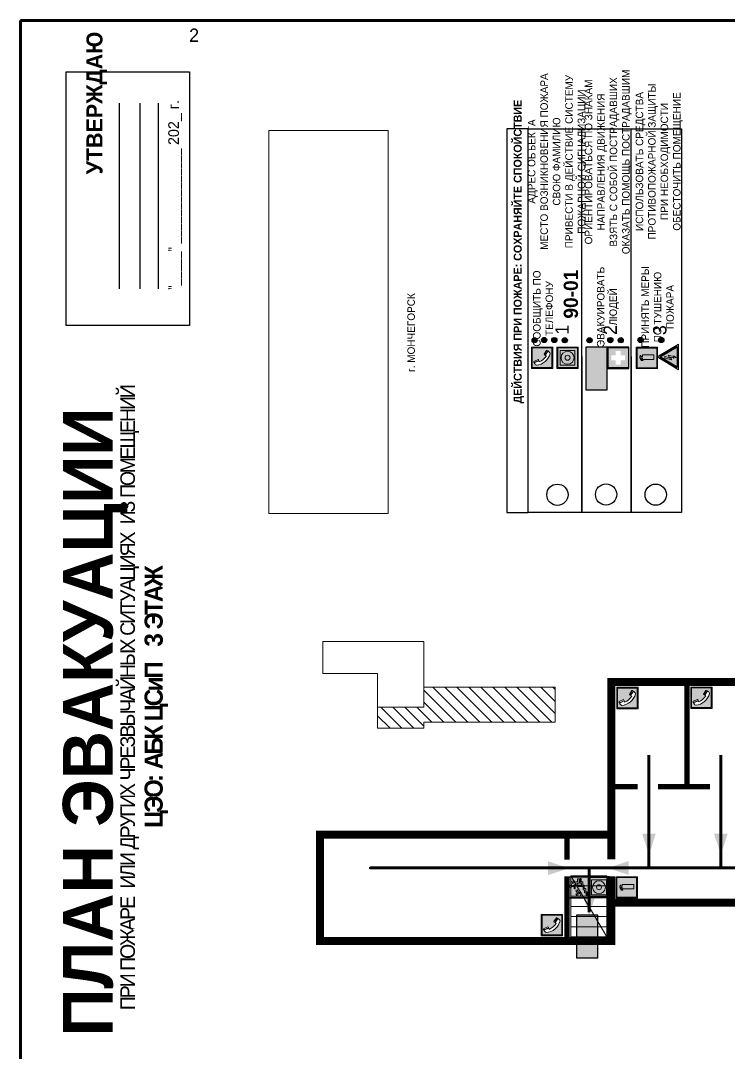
# Model space of a CAD drawing. Header units: millimetres. Extents: x 13114 to 67229, y 22859 to 38520.
# Drawn here: x 38986.4 to 39251.5, y 25881.1 to 26267.6 of the extents above; entities that cross this region are included whole.
import ezdxf

# ---------------------------------------------------------------- set-up
doc = ezdxf.new("R2010")
doc.units = ezdxf.units.MM
doc.layers.add('План_Штампы', color=7, linetype='Continuous')
doc.styles.add('обычный', font='arial.ttf')
picture_1 = doc.add_image_def('image1.jpg', size_in_pixel=(337, 105))

# ---------------------------------------------------------------- blocks, each defined once
blk = doc.blocks.new('A$C54414219')
at = {"true_color": 0xffffff}
h = blk.add_hatch(color=7, dxfattribs=at)
h.paths.add_polyline_path([(2.39, -9.45), (2.39, -18.3), (11.23, -18.3), (11.23, -9.45)], flags=0)
h.paths.add_polyline_path([(10.71, -13.87, -1), (2.92, -13.87, -1)], flags=0)
h.paths.add_polyline_path([(8.3, -13.87, -1), (5.33, -13.87, -1)], flags=0)
h.paths.add_polyline_path([(0.41, -7.47), (0.41, -20.27), (13.21, -20.27), (13.21, -7.47)])
h.paths.add_polyline_path([(0.92, -19.77), (12.71, -19.77), (12.71, -7.98), (0.92, -7.98)], flags=16)
h.paths.add_polyline_path([(11.23, -9.45), (11.23, -18.3), (2.39, -18.3), (2.39, -9.45)], flags=0)
at = {"lineweight": 5}
h = blk.add_hatch(color=242, dxfattribs=at)
h.paths.add_polyline_path([(12.71, -7.98), (0.92, -7.98), (0.92, -19.77), (12.71, -19.77)])
h.paths.add_polyline_path([(11.23, -18.3), (2.39, -18.3), (2.39, -9.45), (11.23, -9.45)], flags=16)
h.paths.add_polyline_path([(10.71, -13.87, -1), (2.92, -13.87, -1)], flags=0)
h.paths.add_polyline_path([(8.3, -13.87, -1), (5.33, -13.87, -1)], flags=0)
at = {"true_color": 0xffffff}
h = blk.add_hatch(color=7, dxfattribs=at)
h.paths.add_polyline_path([(2.39, -9.45), (2.39, -18.3), (11.23, -18.3), (11.23, -9.45)])
h.paths.add_polyline_path([(10.71, -13.87, -1), (2.92, -13.87, -1)], flags=16)
h.paths.add_polyline_path([(8.3, -13.87, -1), (5.33, -13.87, -1)], flags=0)
at = {"lineweight": 5}
h = blk.add_hatch(color=242, dxfattribs=at)
h.paths.add_polyline_path([(2.92, -13.87, 1), (10.71, -13.87, 1)])
h.paths.add_polyline_path([(8.3, -13.87, -1), (5.33, -13.87, -1)], flags=16)
at = {"color": 242, "lineweight": 5}
for p, q in [((0.41, -20.27), (0.41, -7.47)), ((0.41, -7.47), (13.21, -7.47)), ((0.41, -7.47), (13.21, -7.47)), ((13.21, -20.27), (13.21, -7.47)), ((0.41, -20.27), (13.21, -20.27))]:
    blk.add_line(p, q, dxfattribs=at)
for points in [[(0.92, -7.98), (12.71, -7.98), (12.71, -19.77), (0.92, -19.77)], [(2.39, -9.45), (11.23, -9.45), (11.23, -18.3), (2.39, -18.3)]]:
    blk.add_lwpolyline(points, close=True, dxfattribs=at)
for radius in [3.89, 1.49]:
    blk.add_circle((6.81, -13.87), radius, dxfattribs=at)
blk = doc.blocks.new('A$C3E6D3DDE')
at = {"lineweight": 5}
h = blk.add_hatch(color=40, dxfattribs=at)
h.paths.add_polyline_path([(24.1, 1.45), (16.46, -11.35), (31.74, -11.35)])
h.paths.add_polyline_path([(24.09, -0.46), (30.03, -10.41), (18.14, -10.41)], flags=16)
h.paths.add_polyline_path([(24.54, -3.08), (23.41, -6.02), (25.13, -5.01), (24.33, -8.5), (24.82, -8.27), (23.79, -9.86), (23.4, -8.04), (23.8, -8.43), (24.04, -6.29), (22.39, -7.25), (23.44, -3.08)], flags=0)
h = blk.add_hatch(color=256, dxfattribs=at)
h.paths.add_polyline_path([(24.37, 0.03, 0.567511), (23.82, 0.03), (17.59, -10.4, 0.582454), (17.86, -10.88), (30.32, -10.88, 0.582149), (30.6, -10.4)])
h.paths.add_polyline_path([(24.09, -0.46), (18.14, -10.41), (30.03, -10.41)], flags=16)
h.paths.add_polyline_path([(24.54, -3.08), (23.41, -6.02), (25.13, -5.01), (24.33, -8.5), (24.82, -8.27), (23.79, -9.86), (23.4, -8.04), (23.8, -8.43), (24.04, -6.29), (22.39, -7.25), (23.44, -3.08)], flags=0)
h = blk.add_hatch(color=40, dxfattribs=at)
h.paths.add_polyline_path([(24.09, -0.46), (18.14, -10.41), (30.03, -10.41)])
h.paths.add_polyline_path([(24.82, -8.27), (23.79, -9.86), (23.4, -8.04), (23.8, -8.43), (24.04, -6.29), (22.39, -7.25), (23.44, -3.08), (24.54, -3.08), (23.41, -6.02), (25.13, -5.01), (24.33, -8.5)], flags=16)
at = {"color": 40, "lineweight": 5}
for p, q in [((16.46, -11.35), (24.1, 1.45)), ((24.1, 1.45), (31.74, -11.35))]:
    blk.add_line(p, q, dxfattribs=at)
at = {"lineweight": 5}
for p, q in [((17.59, -10.4), (23.82, 0.03)), ((24.37, 0.03), (30.6, -10.4)), ((18.14, -10.41), (24.09, -0.46)), ((23.44, -3.08), (22.39, -7.25)), ((23.41, -6.02), (24.54, -3.08)), ((25.13, -5.01), (23.41, -6.02)), ((24.54, -3.08), (23.44, -3.08)), ((24.09, -0.46), (30.03, -10.41)), ((24.33, -8.5), (25.13, -5.01)), ((17.86, -10.88), (30.32, -10.88)), ((18.14, -10.41), (30.03, -10.41)), ((22.39, -7.25), (24.04, -6.29)), ((23.8, -8.43), (23.4, -8.04)), ((23.4, -8.04), (23.79, -9.86)), ((23.79, -9.86), (24.82, -8.27)), ((24.04, -6.29), (23.8, -8.43)), ((24.82, -8.27), (24.33, -8.5))]:
    blk.add_line(p, q, dxfattribs=at)
at = {"color": 50, "lineweight": 5}
blk.add_line((31.74, -11.35), (16.46, -11.35), dxfattribs=at)
blk = doc.blocks.new('A$C456E1F9C')
at = {"lineweight": 5}
h = blk.add_hatch(color=242, dxfattribs=at)
h.paths.add_polyline_path([(0.51, -1.47), (0.51, -13.26), (12.29, -13.26), (12.29, -1.47)])
h.paths.add_polyline_path([(5.42, -4.95, -0.254479), (4.78, -5.4), (3.52, -2.53, -0.209735), (4.23, -2.4)], flags=16)
h.paths.add_polyline_path([(8.53, -8.6), (10.87, -10.17), (10.54, -10.76), (8.03, -9.13, -0.192251)], flags=16)
h.paths.add_polyline_path([(4.61, -5.49, 0.005518), (3.87, -5.72, 0.128647), (7.49, -10.01, 0.00809), (7.83, -9.33), (10.47, -10.97, -0.16736), (8.99, -12.25, -0.327862), (1.95, -3.95, -0.166952), (3.36, -2.62)], flags=16)
at = {"color": 242, "lineweight": 5}
for p, q in [((0, -13.77), (0, -0.97)), ((12.8, -0.97), (0, -0.97)), ((4.61, -5.49), (3.36, -2.62)), ((3.52, -2.53), (4.78, -5.4)), ((4.23, -2.4), (5.42, -4.95)), ((12.8, -13.77), (12.8, -0.97)), ((7.83, -9.33), (10.47, -10.97)), ((8.03, -9.13), (10.54, -10.76)), ((10.81, -10.12), (8.53, -8.6)), ((10.54, -10.76), (10.8, -10.3)), ((10.8, -10.3), (10.81, -10.12)), ((0, -13.77), (12.8, -13.77))]:
    blk.add_line(p, q, dxfattribs=at)
blk.add_lwpolyline([(0.51, -1.47), (12.29, -1.47), (12.29, -13.26), (0.51, -13.26)], close=True, dxfattribs=at)
for centre, radius, start, end in [((4.59, -5.34), 2.99, 114.28453, 152.19739), ((11.12, -3.31), 9.19, 183.99153, 256.60086), ((4.02, -3.27), 0.891, 76.32839, 123.70924), ((14.98, -39.1), 35.17, 107.14873, 108.41345), ((13.86, -0.94), 11.08, 205.55365, 234.87622), ((4.68, -4.59), 0.824, 276.9621, 334.07228), ((-13.31, 0.8), 23.44, 332.54871, 334.40268), ((8.94, -9.5), 0.989, 114.40924, 157.93883), ((7.87, -9.46), 3, 291.92908, 329.9329)]:
    blk.add_arc(centre, radius, start, end, dxfattribs=at)
blk = doc.blocks.new('A$C32E8229D')
at = {"true_color": 0xffffff}
blk.add_hatch(color=7, dxfattribs=at).paths.add_polyline_path([(0, 0), (0, -8), (16, -8), (16, 0)])
h = blk.add_hatch(color=126)
h.paths.add_polyline_path([(0.2, -0.2), (15.8, -0.2), (15.8, -7.8), (0.2, -7.8)])
h.paths.add_polyline_path([(13.49, -2.05), (12.08, -2.05), (11.37, -2.63, 0.162397), (11.29, -2.84), (11.29, -3.63), (10.35, -3.63), (10.35, -4.05), (11.68, -4.05), (11.68, -3.48), (12.26, -4.28), (11.29, -5.1), (11.29, -6.78), (11.85, -6.78), (11.85, -5.44), (12.8, -4.64), (12.8, -5.94), (14.46, -5.94), (14.46, -5.39), (13.45, -5.39), (13.45, -3.97), (12.46, -2.59), (13.15, -2.59), (13.69, -3.34), (14.18, -3)], flags=16)
h.paths.add_polyline_path([(10.74, -1.82, 1), (11.8, -1.82, 1)], flags=16)
h.paths.add_polyline_path([(9.39, -3.59), (5.99, -3.59), (6.56, -3.03), (5.91, -3.03), (5.1, -3.83), (5.91, -4.64), (6.56, -4.64), (5.99, -4.09), (9.39, -4.09)], flags=16)
h.paths.add_polyline_path([(4.29, -1.08), (1.72, -1.08), (1.72, -6.6), (4.29, -6.6)], flags=16)
at = {"color": 126}
blk.add_lwpolyline([(16, -8), (0, -8), (0, 0), (16, 0)], close=True, dxfattribs=at)
blk = doc.blocks.new('A$C18900ED3')
h = blk.add_hatch(color=126)
h.paths.add_polyline_path([(-0.18, -0.18), (-7.02, -0.18), (-7.02, -7.02), (-0.18, -7.02)])
h.paths.add_polyline_path([(-5.89, -4.46), (-5.89, -2.77), (-4.46, -2.77), (-4.46, -1.31), (-2.77, -1.31), (-2.77, -2.77), (-1.33, -2.77), (-1.33, -4.46), (-2.77, -4.46), (-2.77, -5.89), (-4.46, -5.89), (-4.46, -4.46)], flags=16)
at = {"color": 126}
for p, q in [((-7.2, 0), (-7.2, -7.2)), ((0, 0), (-7.2, 0)), ((0, -7.2), (0, 0)), ((-7.02, -7.02), (-7.02, -0.18)), ((-7.02, -0.18), (-0.18, -0.18)), ((-0.18, -0.18), (-0.18, -7.02)), ((-7.2, -7.2), (0, -7.2)), ((-0.18, -7.02), (-7.02, -7.02))]:
    blk.add_line(p, q, dxfattribs=at)
blk = doc.blocks.new('A$C3AD82952')
at = {"true_color": 0xf5f5ff}
h = blk.add_hatch(color=7, dxfattribs=at)
h.dxf.hatch_style = 1
h.paths.add_polyline_path([(8.21, 8.73, 0.414214), (7.89, 9.05), (7.22, 9.05), (7.22, 9.92), (7.59, 9.92, 1), (7.57, 10.36), (7.22, 10.36), (7.22, 10.6), (6.43, 10.6), (6.43, 10.36), (6.01, 10.36), (4.74, 9.59), (4.74, 8.69), (4.98, 8.73), (4.98, 9.26), (6.12, 9.91), (6.43, 9.91), (6.43, 9.05), (5.76, 9.05, 0.414214), (5.44, 8.73), (5.44, 2.2), (8.21, 2.2)], flags=0)
h.paths.add_polyline_path([(12.8, 12.8), (0, 12.8), (0, 0), (12.8, 0)])
h.paths.add_polyline_path([(0.51, 12.29), (12.29, 12.29), (12.29, 0.51), (0.51, 0.51)], flags=16)
h.paths.add_polyline_path([(4.74, 9.59), (6.01, 10.36), (6.43, 10.36), (6.43, 10.6), (7.22, 10.6), (7.22, 10.36), (7.59, 10.36, -0.94586), (7.59, 9.92), (7.22, 9.92), (7.22, 9.05), (7.89, 9.05, -0.414214), (8.21, 8.73), (8.21, 2.2), (5.44, 2.2), (5.44, 8.73, -0.414214), (5.76, 9.05), (6.43, 9.05), (6.43, 9.91), (6.12, 9.91), (4.98, 9.26), (4.98, 8.73), (4.74, 8.69)], flags=0)
h = blk.add_hatch(color=242)
h.dxf.hatch_style = 1
h.paths.add_polyline_path([(12.29, 12.29), (0.51, 12.29), (0.51, 0.51), (12.29, 0.51)])
h.paths.add_polyline_path([(4.74, 8.69), (4.74, 9.59), (6.01, 10.36), (6.43, 10.36), (6.43, 10.6), (7.22, 10.6), (7.22, 10.36), (7.59, 10.36, -0.94586), (7.59, 9.92), (7.22, 9.92), (7.22, 9.05), (7.89, 9.05, -0.414214), (8.21, 8.73), (8.21, 2.2), (5.44, 2.2), (5.44, 8.73, -0.414214), (5.76, 9.05), (6.43, 9.05), (6.43, 9.91), (6.12, 9.91), (4.98, 9.26), (4.98, 8.73)], flags=16)
h = blk.add_hatch(color=7, dxfattribs=at)
h.dxf.hatch_style = 1
h.paths.add_polyline_path([(8.21, 8.73, 0.414214), (7.89, 9.05), (7.22, 9.05), (7.22, 9.92), (7.59, 9.92, 1), (7.57, 10.36), (7.22, 10.36), (7.22, 10.6), (6.43, 10.6), (6.43, 10.36), (6.01, 10.36), (4.74, 9.59), (4.74, 8.69), (4.98, 8.73), (4.98, 9.26), (6.12, 9.91), (6.43, 9.91), (6.43, 9.05), (5.76, 9.05, 0.414214), (5.44, 8.73), (5.44, 2.2), (8.21, 2.2)])
at = {"color": 242, "lineweight": 5}
for p, q in [((0, 0), (0, 12.8)), ((0, 12.8), (12.8, 12.8)), ((12.8, 0), (12.8, 12.8)), ((6.01, 10.36), (4.74, 9.59)), ((4.74, 9.59), (4.74, 8.69)), ((4.74, 8.69), (4.98, 8.73)), ((4.98, 9.26), (6.12, 9.91)), ((4.98, 8.73), (4.98, 9.26)), ((5.44, 2.2), (5.44, 8.73)), ((5.76, 9.05), (6.43, 9.05)), ((6.01, 10.36), (6.43, 10.36)), ((6.12, 9.91), (6.43, 9.91)), ((7.22, 10.6), (6.43, 10.6)), ((6.43, 10.6), (6.43, 10.36)), ((6.43, 9.91), (6.43, 9.05)), ((7.22, 10.36), (7.22, 10.6)), ((7.59, 10.36), (7.22, 10.36)), ((7.22, 9.05), (7.22, 9.92)), ((7.59, 9.92), (7.22, 9.92)), ((7.89, 9.05), (7.22, 9.05)), ((8.21, 2.2), (8.21, 8.73)), ((0, 0), (12.8, 0)), ((5.44, 2.2), (8.21, 2.2))]:
    blk.add_line(p, q, dxfattribs=at)
blk.add_lwpolyline([(0.51, 12.29), (12.29, 12.29), (12.29, 0.51), (0.51, 0.51)], close=True, dxfattribs=at)
for centre, radius, start, end in [((5.76, 8.73), 0.32, 90, 180), ((7.58, 10.14), 0.223, 273.18746, 86.81254), ((7.89, 8.73), 0.32, 0, 90)]:
    blk.add_arc(centre, radius, start, end, dxfattribs=at)
blk = doc.blocks.new('вниз 3')
at = {"lineweight": 0, "true_color": 0xffffff}
h = blk.add_hatch(color=7, dxfattribs=at)
h.dxf.hatch_style = 1
h.paths.add_polyline_path([(40997.5, -4475.69), (40997.25, -4475.28), (40995.76, -4476.15), (40995.97, -4475.23), (40995.39, -4475.56), (40995.05, -4476.83), (40996.33, -4477.17), (40996.91, -4476.83), (40996, -4476.55)], flags=0)
h.paths.add_polyline_path([(40999.81, -4473.95), (41000.22, -4473.95), (41000.64, -4474.67), (41001.03, -4474.43), (41000.46, -4473.49), (41000.42, -4473.49), (40999.43, -4473.49), (40998.68, -4473.92), (40998.68, -4474.57), (40997.88, -4474.57), (40997.88, -4475), (40999.14, -4475), (40999.14, -4474.43), (40999.14, -4474.38), (40999.59, -4475.15), (40998.72, -4475.67), (40998.72, -4477.06), (40999.24, -4477.06), (40999.24, -4475.96), (40999.95, -4475.56), (40999.95, -4476.43), (41001.61, -4476.43), (41001.61, -4475.88), (41000.47, -4475.88), (41000.47, -4475.12)], flags=0)
h.paths.add_polyline_path([(40999.2, -4473.24, 1), (40998.35, -4473.24, 1)], flags=0)
h.paths.add_polyline_path([(41000.46, -4477.26), (41001.69, -4477.26), (41001.69, -4476.84), (41000.03, -4476.84), (41000.03, -4477.39), (40998.78, -4477.39), (40998.78, -4477.95), (40997.53, -4477.95), (40997.53, -4478.5), (40996.29, -4478.5), (40996.29, -4479.06), (40995.05, -4479.06), (40995.05, -4479.48), (40995.29, -4479.48), (40996.72, -4479.48), (40996.72, -4478.92), (40997.97, -4478.92), (40997.97, -4478.36), (40999.2, -4478.36), (40999.2, -4477.81), (41000.46, -4477.81)], flags=0)
h.paths.add_polyline_path([(41002.37, -4472.17), (40994.37, -4472.17), (40994.37, -4480.17), (41002.37, -4480.17)])
h.paths.add_polyline_path([(41002.16, -4479.96), (40994.57, -4479.96), (40994.57, -4472.37), (41002.16, -4472.37)], flags=16)
h.paths.add_polyline_path([(41001.61, -4475.88), (41001.61, -4476.43), (40999.95, -4476.43), (40999.95, -4475.56), (40999.24, -4475.96), (40999.24, -4477.06), (40998.72, -4477.06), (40998.72, -4475.67), (40999.59, -4475.15), (40999.14, -4474.38), (40999.14, -4474.43), (40999.14, -4475), (40997.88, -4475), (40997.88, -4474.57), (40998.68, -4474.57), (40998.68, -4473.92), (40999.43, -4473.49), (41000.42, -4473.49), (41000.46, -4473.49), (41001.03, -4474.43), (41000.64, -4474.67), (41000.22, -4473.95), (40999.81, -4473.95), (41000.47, -4475.12), (41000.47, -4475.88)], flags=0)
h.paths.add_polyline_path([(41001.69, -4476.84), (41001.69, -4477.26), (41000.46, -4477.26), (41000.46, -4477.81), (40999.2, -4477.81), (40999.2, -4478.36), (40997.97, -4478.36), (40997.97, -4478.92), (40996.72, -4478.92), (40996.72, -4479.48), (40995.05, -4479.48), (40995.05, -4479.06), (40996.29, -4479.06), (40996.29, -4478.5), (40997.53, -4478.5), (40997.53, -4477.95), (40998.78, -4477.95), (40998.78, -4477.39), (41000.03, -4477.39), (41000.03, -4476.84)], flags=0)
h.paths.add_polyline_path([(40998.35, -4473.24, -1), (40999.2, -4473.24, -1)], flags=0)
h.paths.add_polyline_path([(40997.5, -4475.69), (40996, -4476.55), (40996.91, -4476.83), (40996.33, -4477.17), (40995.05, -4476.83), (40995.39, -4475.56), (40995.97, -4475.23), (40995.76, -4476.15), (40997.25, -4475.28)], flags=0)
at = {"lineweight": 0}
h = blk.add_hatch(color=126, dxfattribs=at)
h.dxf.hatch_style = 1
h.paths.add_polyline_path([(41002.16, -4472.37), (40994.57, -4472.37), (40994.57, -4479.96), (41002.16, -4479.96)])
h.paths.add_polyline_path([(40995.97, -4475.23), (40995.76, -4476.15), (40997.25, -4475.28), (40997.5, -4475.69), (40996, -4476.55), (40996.91, -4476.83), (40996.33, -4477.17), (40995.05, -4476.83), (40995.39, -4475.56)], flags=16)
h.paths.add_polyline_path([(40997.88, -4474.57), (40998.68, -4474.57), (40998.68, -4473.92), (40999.43, -4473.49), (41000.42, -4473.49), (41000.46, -4473.49), (41001.03, -4474.43), (41000.64, -4474.67), (41000.22, -4473.95), (40999.81, -4473.95), (41000.47, -4475.12), (41000.47, -4475.88), (41001.61, -4475.88), (41001.61, -4476.43), (40999.95, -4476.43), (40999.95, -4475.56), (40999.24, -4475.96), (40999.24, -4477.06), (40998.72, -4477.06), (40998.72, -4475.67), (40999.59, -4475.15), (40999.14, -4474.38), (40999.14, -4474.43), (40999.14, -4475), (40997.88, -4475)], flags=16)
h.paths.add_polyline_path([(40998.35, -4473.24, -1), (40999.2, -4473.24, -1)], flags=16)
h.paths.add_polyline_path([(40997.53, -4477.95), (40998.78, -4477.95), (40998.78, -4477.39), (41000.03, -4477.39), (41000.03, -4476.84), (41001.69, -4476.84), (41001.69, -4477.26), (41000.46, -4477.26), (41000.46, -4477.81), (40999.2, -4477.81), (40999.2, -4478.36), (40997.97, -4478.36), (40997.97, -4478.92), (40996.72, -4478.92), (40996.72, -4479.48), (40995.05, -4479.48), (40995.05, -4479.06), (40996.29, -4479.06), (40996.29, -4478.5), (40997.53, -4478.5)], flags=16)
at = {"lineweight": 0, "true_color": 0xffffff}
h = blk.add_hatch(color=7, dxfattribs=at)
h.dxf.hatch_style = 1
h.paths.add_polyline_path([(40999.2, -4473.24, 1), (40998.35, -4473.24, 1)])
h.paths.add_polyline_path([(40999.81, -4473.95), (41000.22, -4473.95), (41000.64, -4474.67), (41001.03, -4474.43), (41000.46, -4473.49), (41000.42, -4473.49), (40999.43, -4473.49), (40998.68, -4473.92), (40998.68, -4474.57), (40997.88, -4474.57), (40997.88, -4475), (40999.14, -4475), (40999.14, -4474.43), (40999.14, -4474.38), (40999.59, -4475.15), (40998.72, -4475.67), (40998.72, -4477.06), (40999.24, -4477.06), (40999.24, -4475.96), (40999.95, -4475.56), (40999.95, -4476.43), (41001.61, -4476.43), (41001.61, -4475.88), (41000.47, -4475.88), (41000.47, -4475.12)])
h.paths.add_polyline_path([(40999.2, -4477.81), (41000.46, -4477.81), (41000.46, -4477.26), (41001.69, -4477.26), (41001.69, -4476.84), (41000.03, -4476.84), (41000.03, -4477.39), (40998.78, -4477.39), (40998.78, -4477.95), (40997.53, -4477.95), (40997.53, -4478.5), (40996.29, -4478.5), (40996.29, -4479.06), (40995.05, -4479.06), (40995.05, -4479.48), (40995.29, -4479.48), (40996.72, -4479.48), (40996.72, -4478.92), (40997.97, -4478.92), (40997.97, -4478.36), (40999.2, -4478.36)])
h.paths.add_polyline_path([(40997.5, -4475.69), (40997.25, -4475.28), (40995.76, -4476.15), (40995.97, -4475.23), (40995.39, -4475.56), (40995.05, -4476.83), (40996.33, -4477.17), (40996.91, -4476.83), (40996, -4476.55)])
at = {"color": 126, "lineweight": 0}
for points in [[(40994.37, -4472.17), (41002.37, -4472.17), (41002.37, -4480.17), (40994.37, -4480.17)], [(40994.57, -4472.37), (41002.16, -4472.37), (41002.16, -4479.96), (40994.57, -4479.96)]]:
    blk.add_lwpolyline(points, close=True, dxfattribs=at)
for points in [[(40995.05, -4476.83), (40995.39, -4475.56), (40995.97, -4475.23), (40995.76, -4476.15), (40997.25, -4475.28), (40997.5, -4475.69), (40996, -4476.55), (40996.91, -4476.83), (40996.33, -4477.17), (40995.05, -4476.83)], [(40999.14, -4474.43), (40999.14, -4475), (40997.88, -4475), (40997.88, -4474.57), (40998.68, -4474.57), (40998.68, -4473.92), (40999.43, -4473.49), (41000.42, -4473.49), (41000.46, -4473.49), (41001.03, -4474.43), (41000.64, -4474.67), (41000.22, -4473.95), (40999.81, -4473.95), (41000.47, -4475.12), (41000.47, -4475.88), (41001.61, -4475.88), (41001.61, -4476.43), (40999.95, -4476.43), (40999.95, -4475.56), (40999.24, -4475.96), (40999.24, -4477.06), (40998.72, -4477.06), (40998.72, -4475.67), (40999.59, -4475.15), (40999.14, -4474.38), (40999.14, -4474.43)], [(40995.29, -4479.48), (40995.05, -4479.48), (40995.05, -4479.06), (40996.29, -4479.06), (40996.29, -4478.5), (40997.53, -4478.5), (40997.53, -4477.95), (40998.78, -4477.95), (40998.78, -4477.39), (41000.03, -4477.39), (41000.03, -4476.84), (41001.69, -4476.84), (41001.69, -4477.26), (41000.46, -4477.26), (41000.46, -4477.81), (40999.2, -4477.81), (40999.2, -4478.36), (40997.97, -4478.36), (40997.97, -4478.92), (40996.72, -4478.92), (40996.72, -4479.48), (40995.05, -4479.48)]]:
    blk.add_lwpolyline(points, dxfattribs=at)
blk.add_circle((40998.77, -4473.24), 0.426, dxfattribs=at)
blk = doc.blocks.new('A$C7B4425F7')
at = {"true_color": 0xffffff}
blk.add_hatch(color=7, dxfattribs=at).paths.add_polyline_path([(0, 0), (-16, 0), (-16, -8), (0, -8)])
h = blk.add_hatch(color=126)
h.paths.add_polyline_path([(-0.2, -0.2), (-15.8, -0.2), (-15.8, -7.8), (-0.2, -7.8)])
h.paths.add_polyline_path([(-11.76, -2.03), (-11.76, -3.66), (-11.17, -3.66, -0.568275), (-11.17, -6.18), (-12.58, -6.18), (-12.58, -2.03)], flags=16)
h.paths.add_polyline_path([(-13.33, -4.12, -0.495768), (-13.59, -6.18), (-15.03, -6.18), (-15.03, -2.03), (-13.59, -2.03, -0.487973)], flags=16)
h.paths.add_polyline_path([(-10.25, -2.03), (-9.48, -2.03), (-9.48, -6.18), (-10.25, -6.18)], flags=16)
h.paths.add_polyline_path([(-13.84, -3.69), (-14.24, -3.69), (-14.24, -3.03), (-13.9, -3.03, -0.692621)], flags=0)
h.paths.add_polyline_path([(-9.15, -2.03), (-8.4, -2.03), (-8.04, -3.07), (-7.68, -2.03), (-6.93, -2.03), (-7.64, -4.1), (-6.93, -6.18), (-7.68, -6.18), (-8.04, -5.14), (-8.4, -6.18), (-9.15, -6.18), (-8.44, -4.1)], flags=16)
h.paths.add_polyline_path([(-11.76, -4.46), (-11.42, -4.46, -0.692621), (-11.36, -5.12), (-11.76, -5.12)], flags=0)
h.paths.add_polyline_path([(-13.9, -5.2), (-14.24, -5.2), (-14.24, -4.55), (-13.84, -4.55, -0.708038)], flags=0)
edge = h.paths.add_edge_path(flags=16)
edge.add_ellipse((-5.51, -4.08), major_axis=(0, 2.05), ratio=0.586184, start_angle=0, end_angle=360)
edge = h.paths.add_edge_path(flags=0)
edge.add_ellipse((-5.51, -4.08), major_axis=(0, 1.14), ratio=0.454828, start_angle=0, end_angle=360)
h.paths.add_polyline_path([(-4.13, -4.96, 0.377264), (-3.48, -4.52, 0.0555), (-3.16, -2.03), (-1.66, -2.03), (-1.66, -4.96), (-0.96, -4.96), (-0.96, -7.01), (-1.75, -7.01), (-1.75, -6.18), (-3.3, -6.18), (-3.3, -7.02), (-4.13, -7.02)], flags=16)
h.paths.add_polyline_path([(-2.73, -2.91), (-2.28, -2.91), (-2.28, -4.96), (-3.05, -4.96, 0.079136)], flags=0)
at = {"color": 126}
blk.add_lwpolyline([(-16, -8), (0, -8), (0, 0), (-16, 0)], close=True, dxfattribs=at)

msp = doc.modelspace()

# ---------------------------------------------------------------- hatches: boundary and pattern name
at = {"lineweight": 0}
h = msp.add_hatch(color=256, dxfattribs=at)
h.dxf.hatch_style = 1
h.paths.add_polyline_path([(39178.96, 26146.9, 1), (39178.96, 26148.83, 1)])
h = msp.add_hatch(color=256, dxfattribs=at)
h.dxf.hatch_style = 1
h.paths.add_polyline_path([(39182.54, 26147, 1), (39182.54, 26148.94, 1)])
h = msp.add_hatch(color=256, dxfattribs=at)
h.dxf.hatch_style = 1
h.paths.add_polyline_path([(39186.35, 26146.96, 1), (39186.35, 26148.9, 1)])
h = msp.add_hatch(color=256, dxfattribs=at)
h.dxf.hatch_style = 1
h.paths.add_polyline_path([(39190.28, 26146.88, 1), (39190.28, 26148.81, 1)])
h = msp.add_hatch(color=256, dxfattribs=at)
h.dxf.hatch_style = 1
h.paths.add_polyline_path([(39199.55, 26146.89, 1), (39199.55, 26148.83, 1)])
h = msp.add_hatch(color=256, dxfattribs=at)
h.dxf.hatch_style = 1
h.paths.add_polyline_path([(39207.33, 26146.93, 1), (39207.33, 26148.87, 1)])
h = msp.add_hatch(color=256, dxfattribs=at)
h.dxf.hatch_style = 1
h.paths.add_polyline_path([(39211.23, 26146.93, 1), (39211.23, 26148.86, 1)])
h = msp.add_hatch(color=256, dxfattribs=at)
h.dxf.hatch_style = 1
h.paths.add_polyline_path([(39218.65, 26146.99, 1), (39218.65, 26148.92, 1)])
h = msp.add_hatch(color=256, dxfattribs=at)
h.dxf.hatch_style = 1
h.paths.add_polyline_path([(39226.42, 26146.99, 1), (39226.42, 26148.92, 1)])
h = msp.add_hatch(dxfattribs=at)
h.set_pattern_fill('ANSI31', color=256, angle=90)
h.set_pattern_definition([(135, (42636.4184, -30573.4824), (-2.24506403, -2.24506403), [])])
h.paths.add_polyline_path([(39137.43, 26017.84), (39137.43, 26010.45), (39120.15, 26010.45), (39120.15, 26002.48), (39137.43, 26002.48), (39137.43, 26004.76), (39186.62, 26004.76), (39186.62, 26017.84)])

# ---------------------------------------------------------------- linework, layer by layer
at = {"color": 6, "lineweight": 100}
msp.add_lwpolyline([(38986.42, 26267.6), (39586.42, 26267.6), (39586.42, 25872.6), (38986.42, 25872.6)], close=True, dxfattribs=at)
msp.add_lwpolyline([(38986.42, 26267.6), (39586.42, 26267.6), (39586.42, 25872.6), (38986.42, 25872.6)], close=True, dxfattribs=at)
for points in [[(39003.42, 26153.4), (39003.42, 26248.41), (39049.63, 26248.41), (39049.63, 26153.4)], [(39176.6, 26083.36), (39176.6, 26227.12), (39168.55, 26227.12), (39168.55, 26083.36)], [(39176.6, 26083.36), (39176.6, 26227.12), (39234, 26227.12), (39234, 26083.36)]]:
    msp.add_lwpolyline(points, close=True)
for points in [[(39023.47, 26167.15), (39023.47, 26236.68)], [(39031.23, 26167.15), (39031.23, 26236.68)], [(39038.02, 26167.15), (39038.02, 26236.68)], [(39196.6, 26141.77), (39196.6, 26083.36), (39196.6, 26227.12)], [(39215.17, 26141.77), (39215.17, 26083.36), (39215.17, 26227.12)]]:
    msp.add_lwpolyline(points)
at = {"lineweight": 0}
for points in [[(39186.62, 26004.76), (39137.43, 26004.76), (39137.43, 26002.48), (39120.15, 26002.48), (39120.15, 26023.04), (39099.57, 26023.04), (39099.57, 26034.97), (39137.43, 26034.97), (39137.43, 26017.84), (39186.62, 26017.84), (39186.62, 26004.76), (39185.48, 26004.76)], [(39120.15, 26010.45), (39137.43, 26010.45), (39137.43, 26017.84)], [(39137.43, 26017.84), (39137.43, 26010.45)], [(39192.55, 25947.22), (39205.96, 25924.35)]]:
    msp.add_lwpolyline(points, dxfattribs=at)
at = {"lineweight": 100}
for points, const_width in [([(39098.54, 25964.16), (39098.54, 25922.79), (39207.72, 25922.79), (39207.72, 25937.18), (39518.5, 25937.18), (39518.5, 26019.85), (39207.72, 26019.85), (39207.72, 26021.36)], 3), ([(39207.72, 25953.46), (39207.72, 26019.85)], 3), ([(39236.08, 25980.6), (39236.08, 26019.38)], 2), ([(39207.85, 25980.6), (39217.57, 25980.6)], 2), ([(39225.16, 25980.6), (39244.7, 25980.6)], 2), ([(39207.72, 25962.58), (39098.54, 25962.58)], 3), ([(39191.09, 25953.27), (39191.09, 25962.38)], 2), ([(39191.09, 25922.79), (39191.09, 25947.03)], 2), ([(39207.72, 25937.18), (39207.72, 25946.99)], 3)]:
    msp.add_lwpolyline(points, dxfattribs=dict(at, const_width=const_width))
at = {"color": 126, "lineweight": 100, "true_color": 0x008754}
for points in [[(39221.79, 25992.44), (39221.79, 25950.16)], [(39248.72, 25992.44), (39248.72, 25950.16)], [(39199.35, 25950.16), (39510.27, 25950.16), (39510.27, 25983.39)], [(39190.07, 25950.16), (39117.45, 25950.16), (39199.35, 25950.16), (39199.35, 25933.63)]]:
    msp.add_lwpolyline(points, dxfattribs=at)
at = {"lineweight": 0}
for points in [[(39205.96, 25947.22), (39205.96, 25943.41), (39192.55, 25943.41), (39192.55, 25947.22)], [(39205.96, 25943.41), (39205.96, 25939.6), (39192.55, 25939.6), (39192.55, 25943.41)], [(39205.96, 25939.6), (39205.96, 25935.79), (39192.55, 25935.79), (39192.55, 25939.6)], [(39205.96, 25935.79), (39205.96, 25931.98), (39192.55, 25931.98), (39192.55, 25935.79)], [(39205.96, 25931.98), (39205.96, 25928.17), (39192.55, 25928.17), (39192.55, 25931.98)], [(39205.96, 25928.17), (39205.96, 25924.35), (39192.55, 25924.35), (39192.55, 25928.17)]]:
    msp.add_lwpolyline(points, close=True, dxfattribs=at)
for centre, radius in [((39178.96, 26147.86), 0.966), ((39182.54, 26147.97), 0.966), ((39186.35, 26147.93), 0.966), ((39190.28, 26147.85), 0.966), ((39199.55, 26147.86), 0.966), ((39207.33, 26147.9), 0.966), ((39211.23, 26147.89), 0.966), ((39218.65, 26147.95), 0.966), ((39226.42, 26147.96), 0.966), ((39187.52, 26089.98), 3.98), ((39205.75, 26090.08), 3.98), ((39224.33, 26090.01), 3.98)]:
    msp.add_circle(centre, radius)
at = {"layer": 'План_Штампы', "color": 126, "true_color": 0x008754}
for points in [[(39219.23, 25963.04), (39224.37, 25963.03), (39221.82, 25955.15)], [(39246.16, 25963.04), (39251.3, 25963.03), (39248.75, 25955.15)], [(39184, 25947.5), (39184.02, 25952.63), (39191.89, 25950.09)], [(39214.18, 25952.74), (39214.17, 25947.6), (39206.29, 25950.15)], [(39197.31, 25938.88), (39201.48, 25938.87), (39199.41, 25932.48)]]:
    msp.add_solid(points, dxfattribs=at)

# ---------------------------------------------------------------- block references
at = {"rotation": 90}
for name, p, xscale, yscale, zscale in [('A$C456E1F9C', (39177.14, 26137.31), 0.625, 0.625, 0.625), ('A$C54414219', (39182.63, 26137.05), 0.625, 0.625, 0.625), ('A$C18900ED3', (39206.28, 26145.31), 1.111111111007631, 1.111111111007631, 1.111111111007631), ('A$C3AD82952', (39225.01, 26137.26), 0.625, 0.625, 0.625), ('A$C3E6D3DDE', (39225.82, 26126.55), 0.625, 0.625, 0.625), ('A$C456E1F9C', (39209.11, 26009.84), 0.625, 0.625, 0.625), ('A$C456E1F9C', (39236.84, 26009.95), 0.625, 0.625, 0.625), ('A$C3AD82952', (39217.48, 25938.89), 0.625, 0.625, 0.625), ('A$C456E1F9C', (39180.84, 25924.74), 0.625, 0.625, 0.625)]:
    msp.add_blockref(name, p, dxfattribs=dict(at, xscale=xscale, yscale=yscale, zscale=zscale))
at = {"xscale": -1, "rotation": 90}
msp.add_blockref('A$C32E8229D', (39198.13, 26145.31), dxfattribs=at)
at = {"color": 126, "true_color": 0x008754, "rotation": 90}
msp.add_blockref('вниз 3', (34719.18, -15055.5), dxfattribs=at)
at = {"xscale": 0.625, "yscale": 0.625, "zscale": 0.625}
msp.add_blockref('A$C54414219', (39198.83, 25951.6), dxfattribs=at)
at = {"layer": 'План_Штампы', "rotation": 90}
msp.add_blockref('A$C7B4425F7', (39194.62, 25932.5), dxfattribs=at)

# ---------------------------------------------------------------- texts
at = {"lineweight": 0, "insert": (39051.4, 26262.13), "char_height": 5, "width": 126.6484, "attachment_point": 5, "style": 'обычный'}
msp.add_mtext('{\\fProxima Nova Rg|b0|i0|c204|p2;2\\H1.1967x; }', dxfattribs=at)
at = {"lineweight": 0, "rotation": 90, "style": 'обычный'}
for s, insert, char_height, width, attachment_point in [('\\pi-18,l18,t18;{\\fProxima Nova Rg|b1|i0|c204|p2;УТВЕРЖДАЮ\\H1.1997x; }', (39014.94, 26236.73), 6, 126.6484, 5), ('\\pi-8.4,l8.4,t8.4;{\\fProxima Nova Rg|b0|i0|c204|p2;ОРИЕНТИРОВАТЬСЯ ПО ЗНАКАМ \\PНАПРАВЛЕНИЯ ДВИЖЕНИЯ\\PВЗЯТЬ С СОБОЙ ПОСТРАДАВШИХ\\PОКАЗАТЬ ПОМОЩЬ ПОСТРАДАВШИМ}', (39206.56, 26214.67), 2.8, 126.6484, 5), ('\\pi-8.4,l8.4,t8.4;{\\fProxima Nova Rg|b0|i0|c204|p2;АДРЕС ОБЪЕКТА\\PМЕСТО ВОЗНИКНОВЕНИЯ ПОЖАРА \\PСВОЮ ФАМИЛИЮ\\PПРИВЕСТИ В ДЕЙСТВИЕ СИСТЕМУ \\PПОЖАРНОЙ СИГНАЛИЗАЦИИ}', (39187.59, 26214.81), 2.8, 126.6484, 5), ('\\pi-8.4,l8.4,t8.4;{\\fProxima Nova Rg|b0|i0|c204|p2;ИСПОЛЬЗОВАТЬ СРЕДСТВА \\PПРОТИВОПОЖАРНОЙ ЗАЩИТЫ \\PПРИ НЕОБХОДИМОСТИ \\PОБЕСТОЧИТЬ ПОМЕЩЕНИЕ}', (39225.64, 26214.83), 2.8, 126.6484, 5), ('{\\fArial Narrow|b0|i0|c204|p34;"_____" ______________ \\fProxima Nova Rg|b0|i0|c204|p2;202_ г. }', (39044.3, 26202.31), 4, 78.6503, 5), ('{\\fProxima Nova Rg|b1|i0|c204|p2;ДЕЙСТВИЯ ПРИ ПОЖАРЕ: СОХРАНЯЙТЕ СПОКОЙСТВИЕ\\H1.6644x; }', (39173.05, 26181.07), 3, 175.1736, 5), ('{\\fProxima Nova Rg|b0|i0|c204|p2;ЭВАКУИРОВАТЬ \\PЛЮДЕЙ}', (39206.47, 26160.35), 2.8, 126.6484, 5), ('{\\fProxima Nova Rg|b0|i0|c204|p2;ПРИНЯТЬ МЕРЫ \\PПО ТУШЕНИЮ \\PПОЖАРА}', (39225.05, 26160.31), 2.8, 126.6484, 5), ('{\\fProxima Nova Rg|b0|i0|c204|p2;СООБЩИТЬ ПО \\PТЕЛЕФОНУ}', (39182.15, 26159.74), 2.8, 126.6484, 5), ('{\\fProxima Nova Rg|b1|i0|c204|p2;\\H1.0714x;90-01\\fProxima Nova Rg|b0|i0|c204|p2;\\H0.93331x; \\H1.3449x; }', (39192.57, 26165.13), 5, 126.6484, 5), ('\\pi-8.4,l8.4,t8.4;{\\fProxima Nova Rg|b0|i0|c204|p2;г. МОНЧЕГОРСК\\H1.1997x; }', (39132.72, 26150.74), 2.8, 126.6484, 5), ('{\\fProxima Nova Rg|b0|i0|c204|p2;1\\H1.1667x; }', (39189.22, 26151.84), 5, 126.6484, 5), ('{\\fProxima Nova Rg|b0|i0|c204|p2;2\\H1.1967x; }', (39207.3, 26151.69), 5, 126.6484, 5), ('{\\fProxima Nova Rg|b0|i0|c204|p2;3\\H1.1967x; }', (39225.88, 26151.63), 5, 126.6484, 5), ('{\\fProxima Nova Rg|b1|i0|c204|p2;ПЛАН ЭВАКУАЦИИ}', (39002.23, 25887.02), 18.7, 419.8066, 1)]:
    msp.add_mtext(s, dxfattribs=dict(at, insert=insert, char_height=char_height, width=width, attachment_point=attachment_point))
at = {"color": 0, "lineweight": 0, "insert": (39023.63, 26013.76), "char_height": 6.8, "width": 381.8334, "attachment_point": 5, "rotation": 90, "style": 'обычный'}
msp.add_mtext('{\\fArial Black|b1|i0|c204|p34;\\H2x;\\T0.85;  \\fArial Narrow|b0|i0|c204|p34;\\H0.8x;\\W0.9;\\P\\fProxima Nova Rg|b0|i0|c204|p2;\\H0.5x;\\W1;\\C256;ПРИ ПОЖАРЕ  ИЛИ ДРУГИХ ЧРЕЗВЫЧАЙНЫХ СИТУАЦИЯХ  ИЗ ПОМЕЩЕНИЙ \\fProxima Nova Rg|b1|i0|c204|p2;\\H1.25x;\\PЦЭО: АБК ЦСиП   3 ЭТАЖ}', dxfattribs=at)

# ---------------------------------------------------------------- pictures from other files: only their frames are drawn
at = {"color": 7, "lineweight": 0, "true_color": 0xf5f5ff}
image = msp.add_image(picture_1, insert=(39124.16, 26082.95), size_in_units=(143.51, 44.71), rotation=90, dxfattribs=at)
image.dxf.flags = 7

doc.saveas('drawing.dxf')
